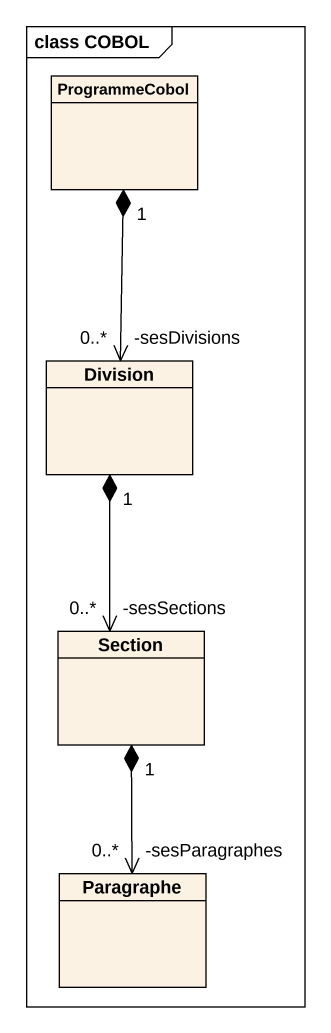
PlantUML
@startuml
mainframe class COBOL
hide circle
hide empty members
class ProgrammeCobol
class Division
class Section
class Paragraphe
Division "-sesDivisions\n0..*" <-up-* "1" ProgrammeCobol
Section "-sesSections\n0..*" <-up-* "1" Division
Paragraphe "-sesParagraphes\n0..*" <-up-* "1" Section
@enduml
